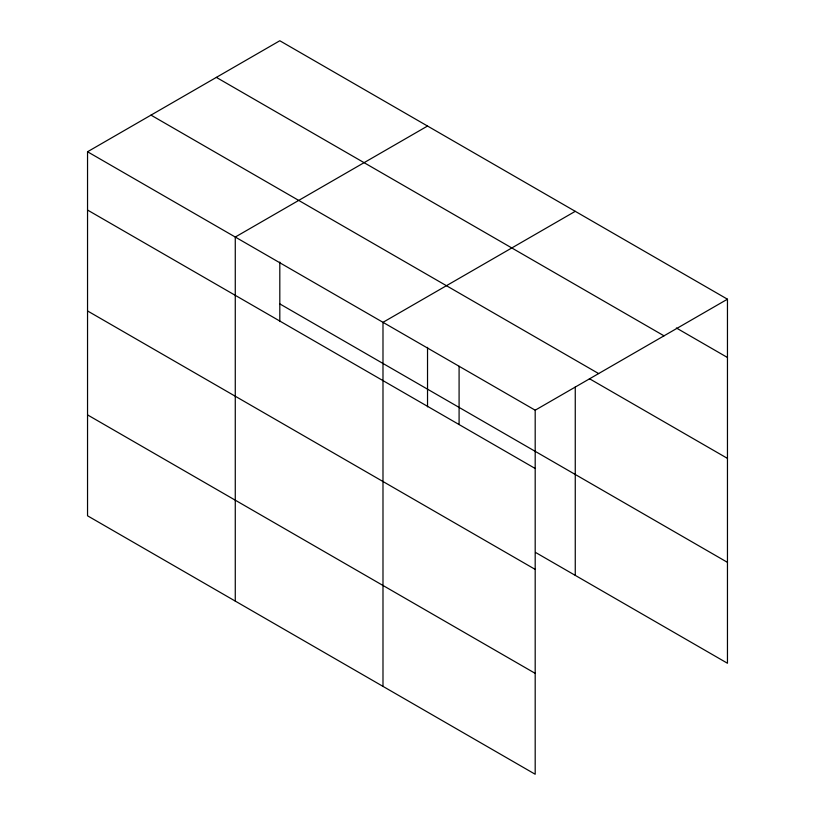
<?xml version="1.0" encoding="UTF-8"?>
<svg xmlns="http://www.w3.org/2000/svg" width="815" height="815" viewBox="0 0 815 815"><rect width="100%" height="100%" fill="white"/><g stroke="black" fill="none" stroke-linecap="round" stroke-linejoin="round"><path stroke-width="1.22" d="M87.541 151.753L535.19 410.2L535.19 774.25L87.541 515.803L87.541 151.753L279.81 40.75L727.459 299.197L727.459 663.247L535.567 552.458M427.529 126.04L235.27 237.043L235.27 601.093M575.258 211.329L382.989 322.332L382.989 686.373M535.19 410.2L727.459 299.197M676.358 327.987L727.459 357.49M216.362 77.384L664.011 335.831M150.989 115.119L598.638 373.576M589.388 378.68L727.459 458.387M279.81 303.893L727.459 562.35M87.541 210.046L535.19 468.493M87.541 310.943L535.19 569.39M87.541 414.896L535.19 673.353M575.258 387.003L575.258 575.37M459.089 366.271L459.089 424.554M427.529 347.353L427.529 406.838M279.81 262.063L279.81 321.558"/></g></svg>
